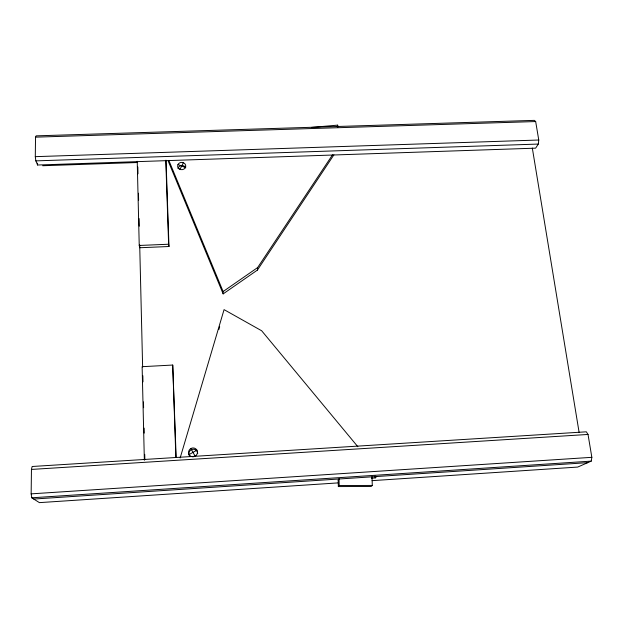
<?xml version="1.0" encoding="UTF-8"?>
<svg xmlns="http://www.w3.org/2000/svg" width="623" height="623" viewBox="0 0 623 623"><rect width="100%" height="100%" fill="white"/><g stroke="black" fill="none" stroke-linecap="round" stroke-linejoin="round"><path stroke-width="0.93" d="M338.133 482.895L39.405 502.629L31.773 497.8L31.15 493.86L31.454 469.43L32.147 466.495L586.336 431.817L588.026 434.449L591.85 457.321L591.227 461.129L577.7 467.071L372.079 480.652M35.293 156.661L35.527 137.153L36.134 135.853L534.347 120.371L535.671 121.555L538.763 140.019L538.303 144.061L535.624 148.157L37.559 165.017L35.838 160.874L35.293 156.661L538.763 140.019M37.559 165.017L37.582 163.109M168.288 161.264L223.151 293.892L257.408 270.086L257.626 267.586L332.55 154.8M337.308 126.796L337.682 125.137L311.391 127.427M180.156 457.952L224.062 309.631L261.676 330.774L357.851 446.722M218.844 329.583L219.67 326.787M180 169.37L183.372 162.696M257.408 270.086L333.928 154.8M338.227 480.349L339.317 478.97M371.986 476.727L372.297 485.434L371.199 486.454L338.344 486.579L339.192 485.551L339.021 478.76M371.433 478.168L375.225 477.919L376.674 476.517M223.151 293.892L223.12 291.541L257.626 267.586M189.081 454.588L196.93 450.133A4.517 4.408 -36.8 0 0 189.174 450.149A4.517 4.408 -36.8 0 0 192.912 456.815A4.517 4.408 -36.8 0 0 196.93 450.133M31.15 493.86L591.85 457.321M31.773 497.8L591.227 461.129M33.735 499.046L587.746 462.655M31.454 469.43L588.026 434.449M176.153 457.134L172.727 365.047L142.13 366.69L144.357 460.272M139.233 245.47L168.623 244.232L168.981 246.513L139.77 247.744L139.233 245.47L137.231 161.295M35.838 160.874L538.303 144.061M42.652 165.734L137.013 162.533M35.527 137.153L535.671 121.555M339.192 485.551L372.297 485.434M177.983 164.519L185.397 167.532M190.856 448.513L195.163 456.215M168.997 160.773L223.12 291.541M532.315 148.04L579.094 432.3M337.682 125.137L337.985 126.991M375.046 476.042L375.225 477.919M166.037 160.228L168.981 246.513M165.773 160.329L168.623 244.232M172.727 365.047L175.857 457.189M338.18 479.835L338.344 486.579M137.831 166.995L137.994 173.833M138.454 193.208L138.625 200.092M139.069 218.572L139.248 226.211M139.7 244.831L142.628 366.97M142.838 375.708L142.986 381.844M143.469 401.921L143.609 407.746M144.1 428.126L144.217 433.125M144.731 454.338L144.847 459.252M178.014 168.568A4.042 3.645 -0.8 0 1 181.605 165.531A4.042 3.645 -0.8 0 1 185.779 167.867M189.361 455.849A4.486 4.377 -37.3 0 1 192.211 449.378A4.486 4.377 -37.3 0 1 197.709 453.63M179.105 168.872A4.073 3.66 -0.7 0 0 185.709 166.621A4.073 3.66 -0.7 0 0 180.257 162.611A4.073 3.66 -0.7 0 0 179.105 168.872"/></g></svg>
